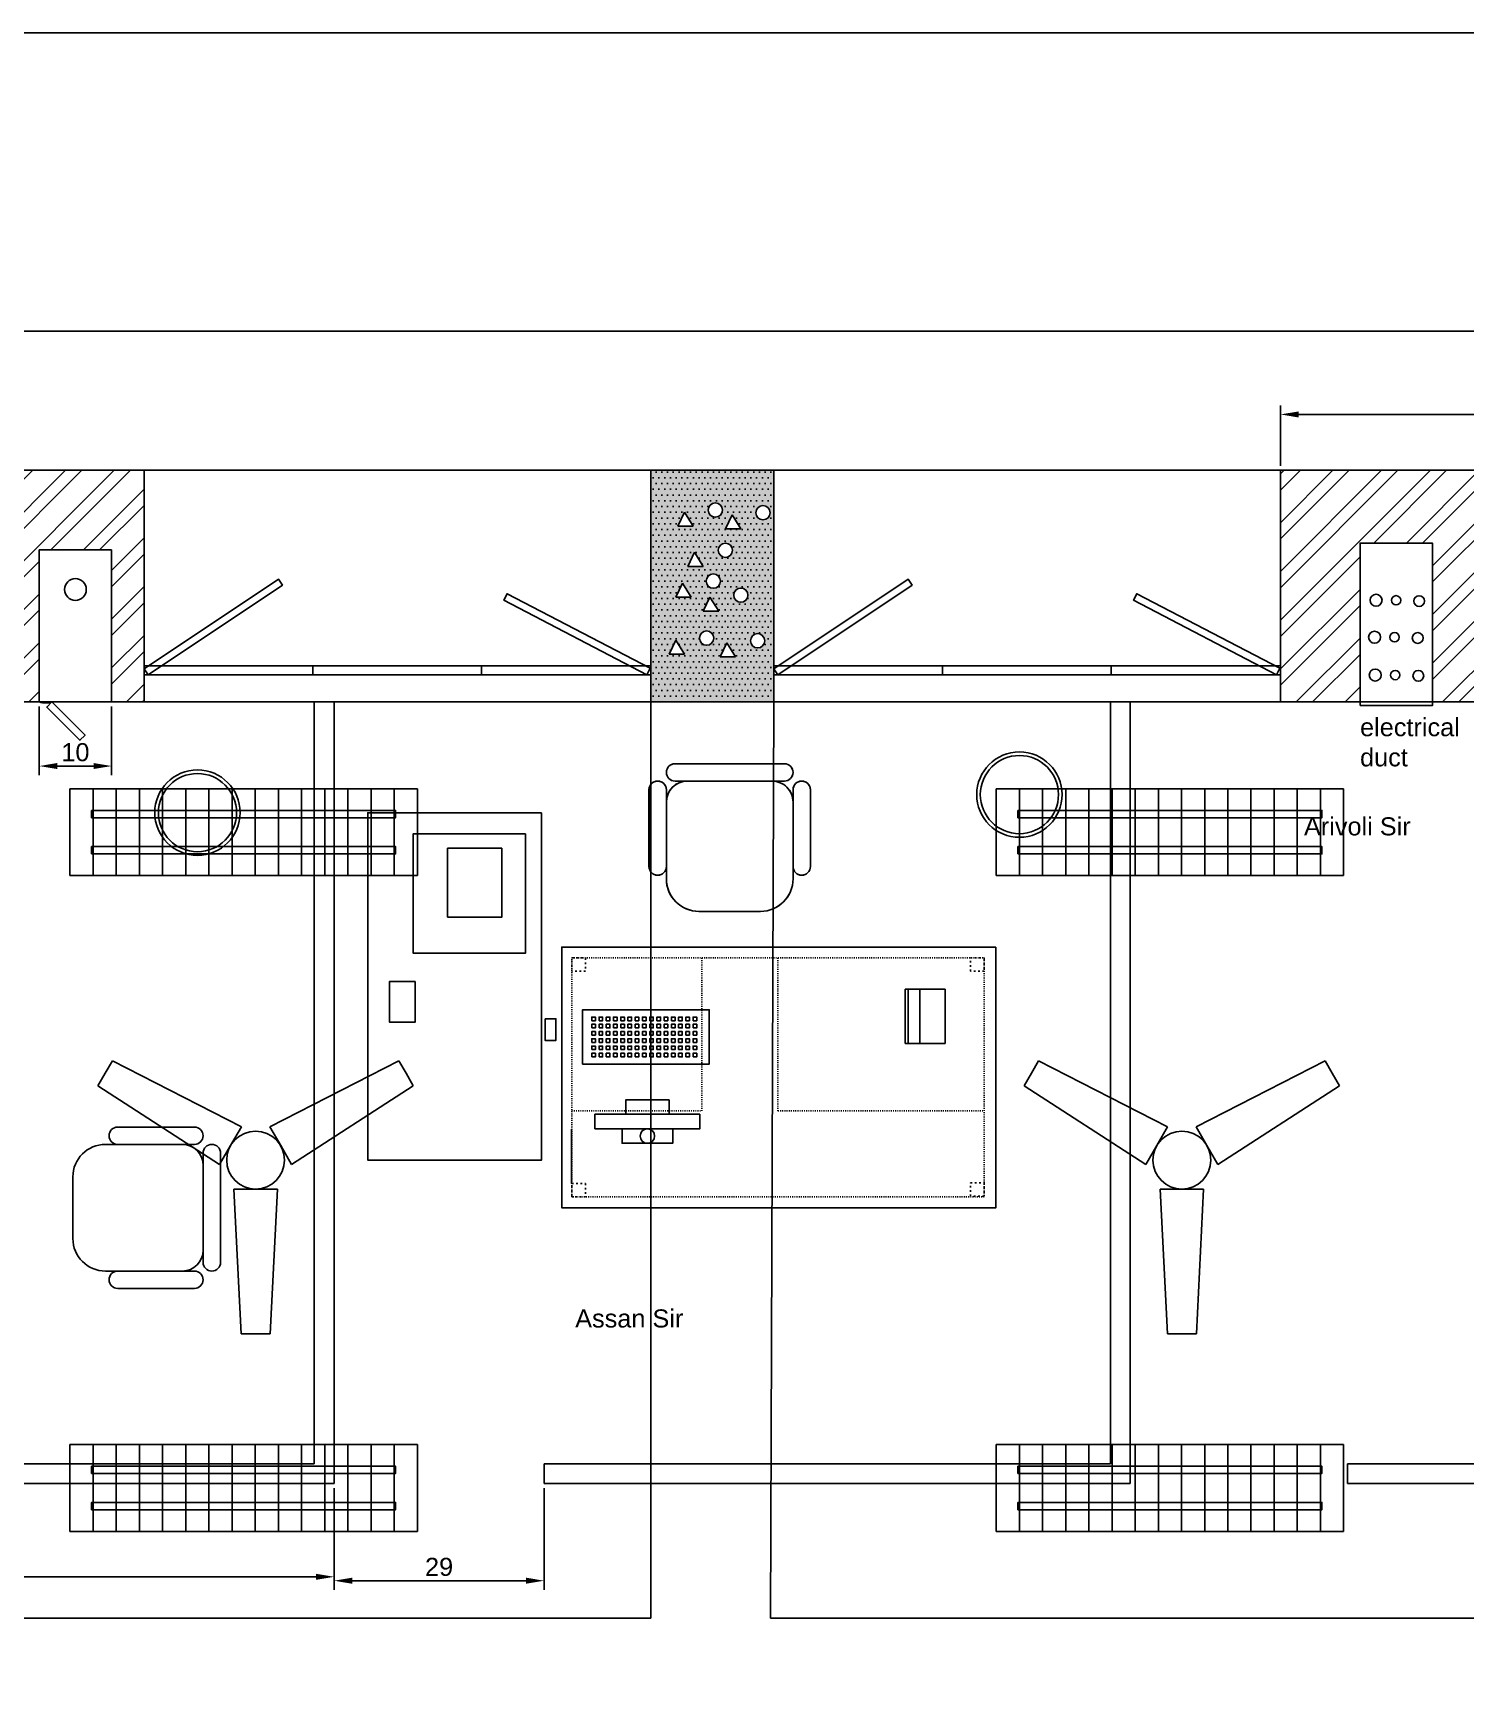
# Model space of a CAD drawing. Header units: inches. Extents: x 5333 to 6203, y 4449 to 5023.
# Drawn here: x 5535.8 to 5733.7, y 4795.4 to 5022.8 of the extents above; entities that cross this region are included whole.
import ezdxf

# ---------------------------------------------------------------- set-up
doc = ezdxf.new("R2010")
doc.units = ezdxf.units.IN
doc.header["$LTSCALE"] = 0.01
doc.linetypes.add('ACAD_ISO03W100', pattern=[30, 12, -18])
for name, color, linetype in [('beam', 230, 'Continuous'), ('dimensions', 9, 'Continuous'), ('door cupboard window gate', 82, 'Continuous'), ('fan', 150, 'Continuous'), ('furniture', 120, 'Continuous'), ('hatch beams', 100, 'Continuous'), ('hatch brick ball', 31, 'Continuous'), ('hatch pillar', 20, 'Continuous'), ('legends', 13, 'Continuous'), ('naming', 157, 'Continuous'), ('new block', 10, 'Continuous'), ('others', 200, 'Continuous'), ('pillars', 130, 'Continuous'), ('scanner', 41, 'Continuous'), ('walls', 50, 'Continuous'), ('wood', 44, 'Continuous')]:
    doc.layers.add(name, color=color, linetype=linetype)
doc.layers.add('computer', color=7, linetype='Continuous', true_color=0x9fb01c)
doc.layers.add('conduits ed', color=7, linetype='Continuous', true_color=0x00956e)
doc.styles.add('Annotative', font='arial.ttf')
doc.styles.get("Standard").update_dxf_attribs({"font": 'arial.ttf'})
doc.dimstyles.new('ISO-25', dxfattribs={"dimtxt": 2.5, "dimasz": 2.5, "dimexe": 1.25, "dimexo": 0.625, "dimtad": 1, "dimdsep": 46, "dimtxsty": 'Annotative', "dimcen": 2.5, "dimadec": 0, "dimazin": 0, "dimtfac": 1, "dimtmove": 0, "dimatfit": 3, "dimfxl": 1, "dimarcsym": 0})
pattern_1 = [(0, (5454.4059, 4930.42406), (0.396875, 0.79375), [0, -0.79375])]
pattern_2 = [(45, (5454.406, 4930.424), (-3.367596, 3.367596), []), (45, (5456.651, 4930.424), (-3.367596, 3.367596), [])]

# ---------------------------------------------------------------- blocks, each defined once
blk = doc.blocks.new('*U2')
at = {"layer": 'fan'}
for p, q in [((0, 10), (-3, 10)), ((-3, 10), (-2, -10)), ((0, 10), (3, 10)), ((3, 10), (2, -10)), ((0, -10), (-2, -10)), ((0, -10), (2, -10))]:
    blk.add_line(p, q, dxfattribs=at)
blk = doc.blocks.new('*U3')
at = {"layer": 'fan', "color": 0, "linetype": 'ByBlock', "lineweight": -2, "transparency": 16777216}
for p, rotation in [((5427.43, 4874.12), 240), ((5451.68, 4874.12), 120)]:
    blk.add_blockref('*U2', p, dxfattribs=dict(at, rotation=rotation))
blk.add_blockref('*U2', (5439.56, 4853.12), dxfattribs=at)
blk = doc.blocks.new('fan')
at = {"layer": 'fan'}
blk.add_circle((5439.56, 4867.12), 4, dxfattribs=at)
blk.add_blockref('*U3', (0, 0), dxfattribs=at)
blk = doc.blocks.new('chair')
at = {"layer": 'furniture'}
for points in [[(5663.97, 4872.58), (5674.57, 4872.58)], [(5674.57, 4870.18), (5662.27, 4870.18)], [(5674.57, 4870.18), (5662.77, 4870.18)], [(5675.77, 4853.88), (5675.77, 4868.98)], [(5675.77, 4868.98), (5675.77, 4853.88)], [(5678.17, 4853.88), (5678.17, 4868.98)], [(5657.77, 4865.68), (5657.77, 4857.18)], [(5662.27, 4852.68), (5674.57, 4852.68)], [(5674.57, 4852.68), (5662.77, 4852.68)], [(5663.97, 4850.28), (5674.57, 4850.28)]]:
    blk.add_lwpolyline(points, dxfattribs=at)
for centre, radius, start, end in [((5663.97, 4871.38), 1.2, 90, 270), ((5674.57, 4871.38), 1.2, 270, 90), ((5662.27, 4865.68), 4.5, 90, 180), ((5672.87, 4867.29), 2.89, 0, 90), ((5676.97, 4868.98), 1.2, 0, 180), ((5662.27, 4857.18), 4.5, 180, 270), ((5672.87, 4855.57), 2.89, 270, 0), ((5676.97, 4853.88), 1.2, 180, 0), ((5663.97, 4851.48), 1.2, 90, 270), ((5674.57, 4851.48), 1.2, 270, 90)]:
    blk.add_arc(centre, radius, start, end, dxfattribs=at)
blk = doc.blocks.new('*D42')
at = {"layer": 'Defpoints', "color": 0, "linetype": 'Continuous', "lineweight": -3, "ltscale": 2, "transparency": 16777216}
for p in [(6158.09, 4981.63), (5367.83, 4966.84), (6158.09, 4966.84)]:
    blk.add_point(p, dxfattribs=at)
at = {"layer": 'dimensions', "color": 0, "linetype": 'Continuous', "lineweight": -2, "ltscale": 2, "transparency": 16777216}
for p, q in [((5367.83, 4967.47), (5367.83, 4982.88)), ((5370.33, 4981.63), (6155.59, 4981.63)), ((6158.09, 4967.47), (6158.09, 4982.88))]:
    blk.add_line(p, q, dxfattribs=at)
at = {"layer": 'dimensions', "color": 0, "linetype": 'Continuous', "lineweight": -3, "ltscale": 2, "transparency": 16777216}
for points in [[(5370.33, 4982.04), (5370.33, 4981.21), (5367.83, 4981.63)], [(6155.59, 4982.04), (6155.59, 4981.21), (6158.09, 4981.63)]]:
    blk.add_solid(points, dxfattribs=at)
at = {"layer": 'dimensions', "color": 0, "linetype": 'Continuous', "lineweight": 200, "ltscale": 2, "transparency": 16777216, "insert": (5762.96, 4983.53), "char_height": 2.5, "attachment_point": 5, "style": 'Annotative'}
blk.add_mtext('790.26', dxfattribs=at)
blk = doc.blocks.new('*D43')
at = {"layer": 'Defpoints', "color": 0, "linetype": 'Continuous', "lineweight": -3, "ltscale": 2, "transparency": 16777216}
for p in [(5805.16, 4970.14), (5708.16, 4962.42), (5805.16, 4962.42)]:
    blk.add_point(p, dxfattribs=at)
at = {"layer": 'dimensions', "color": 0, "linetype": 'Continuous', "lineweight": -2, "ltscale": 2, "transparency": 16777216}
for p, q in [((5708.16, 4963.05), (5708.16, 4971.39)), ((5710.66, 4970.14), (5802.66, 4970.14)), ((5805.16, 4963.05), (5805.16, 4971.39))]:
    blk.add_line(p, q, dxfattribs=at)
at = {"layer": 'dimensions', "color": 0, "linetype": 'Continuous', "lineweight": -3, "ltscale": 2, "transparency": 16777216}
for points in [[(5710.66, 4970.55), (5710.66, 4969.72), (5708.16, 4970.14)], [(5802.66, 4970.55), (5802.66, 4969.72), (5805.16, 4970.14)]]:
    blk.add_solid(points, dxfattribs=at)
at = {"layer": 'dimensions', "color": 0, "linetype": 'Continuous', "lineweight": -3, "ltscale": 2, "transparency": 16777216, "insert": (5756.66, 4972.04), "char_height": 2.5, "attachment_point": 5, "style": 'Annotative'}
blk.add_mtext('97', dxfattribs=at)
blk = doc.blocks.new('*D49')
at = {"layer": 'Defpoints', "color": 0, "linetype": 'Continuous', "lineweight": -3, "ltscale": 2, "transparency": 16777216}
for p in [(5457.41, 4822.42), (5577.41, 4822.42), (5457.41, 4809.55)]:
    blk.add_point(p, dxfattribs=at)
at = {"layer": 'dimensions', "color": 0, "linetype": 'Continuous', "lineweight": -2, "ltscale": 2, "transparency": 16777216}
for p, q in [((5457.41, 4821.8), (5457.41, 4808.3)), ((5577.41, 4821.8), (5577.41, 4808.3)), ((5574.91, 4809.55), (5459.91, 4809.55))]:
    blk.add_line(p, q, dxfattribs=at)
at = {"layer": 'dimensions', "color": 0, "linetype": 'Continuous', "lineweight": -3, "ltscale": 2, "transparency": 16777216}
for points in [[(5459.91, 4809.97), (5459.91, 4809.13), (5457.41, 4809.55)], [(5574.91, 4809.97), (5574.91, 4809.13), (5577.41, 4809.55)]]:
    blk.add_solid(points, dxfattribs=at)
at = {"layer": 'dimensions', "color": 0, "linetype": 'Continuous', "lineweight": -3, "ltscale": 2, "transparency": 16777216, "insert": (5517.41, 4811.45), "char_height": 2.5, "attachment_point": 5, "style": 'Annotative'}
blk.add_mtext('120', dxfattribs=at)
blk = doc.blocks.new('*D50')
at = {"layer": 'Defpoints', "color": 0, "linetype": 'Continuous', "lineweight": -3, "ltscale": 2, "transparency": 16777216}
for p in [(5577.41, 4822.42), (5606.41, 4822.42), (5606.41, 4809.01)]:
    blk.add_point(p, dxfattribs=at)
at = {"layer": 'dimensions', "color": 0, "linetype": 'Continuous', "lineweight": -2, "ltscale": 2, "transparency": 16777216}
for p, q in [((5577.41, 4821.8), (5577.41, 4807.76)), ((5606.41, 4821.8), (5606.41, 4807.76)), ((5579.91, 4809.01), (5603.91, 4809.01))]:
    blk.add_line(p, q, dxfattribs=at)
at = {"layer": 'dimensions', "color": 0, "linetype": 'Continuous', "lineweight": -3, "ltscale": 2, "transparency": 16777216}
for points in [[(5579.91, 4809.43), (5579.91, 4808.59), (5577.41, 4809.01)], [(5603.91, 4809.43), (5603.91, 4808.59), (5606.41, 4809.01)]]:
    blk.add_solid(points, dxfattribs=at)
at = {"layer": 'dimensions', "color": 0, "linetype": 'Continuous', "lineweight": -3, "ltscale": 2, "transparency": 16777216, "insert": (5591.91, 4810.91), "char_height": 2.5, "attachment_point": 5, "style": 'Annotative'}
blk.add_mtext('29', dxfattribs=at)
blk = doc.blocks.new('*D53')
at = {"layer": 'Defpoints', "color": 0, "linetype": 'Continuous', "lineweight": -3, "ltscale": 2, "transparency": 16777216}
for p in [(5536.66, 4930.42), (5546.66, 4930.42), (5546.66, 4921.56)]:
    blk.add_point(p, dxfattribs=at)
at = {"layer": 'dimensions', "color": 0, "linetype": 'Continuous', "lineweight": -2, "ltscale": 2, "transparency": 16777216}
for p, q in [((5536.66, 4929.8), (5536.66, 4920.31)), ((5546.66, 4929.8), (5546.66, 4920.31)), ((5539.16, 4921.56), (5544.16, 4921.56))]:
    blk.add_line(p, q, dxfattribs=at)
at = {"layer": 'dimensions', "color": 0, "linetype": 'Continuous', "lineweight": -3, "ltscale": 2, "transparency": 16777216}
for points in [[(5539.16, 4921.98), (5539.16, 4921.15), (5536.66, 4921.56)], [(5544.16, 4921.98), (5544.16, 4921.15), (5546.66, 4921.56)]]:
    blk.add_solid(points, dxfattribs=at)
at = {"layer": 'dimensions', "color": 0, "linetype": 'Continuous', "lineweight": -3, "ltscale": 2, "transparency": 16777216, "insert": (5541.66, 4923.46), "char_height": 2.5, "attachment_point": 5, "style": 'Annotative'}
blk.add_mtext('10', dxfattribs=at)

msp = doc.modelspace()

# ---------------------------------------------------------------- hatches: boundary and pattern name
at = {"layer": 'hatch brick ball', "linetype": 'Continuous', "lineweight": -3, "ltscale": 2, "true_color": 0xed1f24}
h = msp.add_hatch(dxfattribs=at)
h.set_pattern_fill('ANSI32', color=240, scale=0.5)
h.set_pattern_definition(pattern_2)
h.paths.add_polyline_path([(5551.156, 4962.424), (5454.406, 4962.424), (5454.406, 4930.424), (5463.906, 4930.424), (5463.906, 4952.424), (5528.156, 4952.424), (5528.156, 4930.424), (5536.656, 4930.424), (5536.656, 4951.424), (5546.656, 4951.424), (5546.656, 4930.424), (5551.156, 4930.424)])
at = {"layer": 'hatch brick ball', "lineweight": -3, "ltscale": 2, "true_color": 0xed1f24}
h = msp.add_hatch(dxfattribs=at)
h.set_pattern_fill('ANSI32', color=240, scale=0.5)
h.set_pattern_definition(pattern_2)
h.paths.add_polyline_path([(5805.156, 4962.424), (5708.156, 4962.424), (5708.156, 4930.424), (5719.156, 4930.424), (5719.154, 4952.371), (5729.154, 4952.371), (5729.156, 4930.424), (5738.356, 4930.424), (5738.356, 4952.407), (5791.94, 4952.407), (5791.956, 4951.407), (5791.956, 4930.424), (5805.156, 4930.424)])
at = {"layer": 'hatch pillar', "linetype": 'Continuous', "lineweight": -3, "ltscale": 2, "true_color": 0x293189}
h = msp.add_hatch(dxfattribs=at)
h.set_pattern_fill('DOTS', color=177, scale=0.5)
h.set_pattern_definition(pattern_1)
h.paths.add_polyline_path([(5638.156, 4962.424), (5621.156, 4962.424), (5621.156, 4930.424), (5638.156, 4930.424)])
h.paths.add_polyline_path([(5632.856, 4936.644), (5630.723, 4936.644), (5631.65, 4938.589)], flags=16)
h.paths.add_polyline_path([(5634.931, 4938.867, -1), (5636.901, 4938.867, -1)], flags=16)
h.paths.add_polyline_path([(5627.883, 4939.237, -1), (5629.854, 4939.237, -1)], flags=16)
h.paths.add_polyline_path([(5625.808, 4937.014), (5623.675, 4937.014), (5624.603, 4938.959)], flags=16)
h.paths.add_polyline_path([(5630.538, 4942.942), (5628.405, 4942.942), (5629.332, 4944.887)], flags=16)
h.paths.add_polyline_path([(5632.613, 4945.165, -1), (5634.583, 4945.165, -1)], flags=16)
h.paths.add_polyline_path([(5628.811, 4947.11, -1), (5630.781, 4947.11, -1)], flags=16)
h.paths.add_polyline_path([(5626.736, 4944.887), (5624.603, 4944.887), (5625.53, 4946.832)], flags=16)
h.paths.add_polyline_path([(5628.405, 4949.148), (5626.272, 4949.148), (5627.199, 4951.093)], flags=16)
h.paths.add_polyline_path([(5630.48, 4951.37, -1), (5632.45, 4951.37, -1)], flags=16)
h.paths.add_polyline_path([(5633.598, 4954.334), (5631.465, 4954.334), (5632.392, 4956.279)], flags=16)
h.paths.add_polyline_path([(5635.673, 4956.557, -1), (5637.643, 4956.557, -1)], flags=16)
h.paths.add_polyline_path([(5627.014, 4954.705), (5624.881, 4954.705), (5625.808, 4956.65)], flags=16)
h.paths.add_polyline_path([(5629.089, 4956.928, -1), (5631.059, 4956.928, -1)], flags=16)
h.paths.add_polyline_path([(5892.156, 4962.424), (5875.156, 4962.424), (5875.156, 4935.795), (5876.083, 4937.74), (5877.289, 4935.795), (5875.156, 4935.795), (5875.156, 4930.424), (5892.156, 4930.424)])
h.paths.add_polyline_path([(5886.064, 4943.945, -1), (5884.093, 4943.945, -1)], flags=16)
h.paths.add_polyline_path([(5881.961, 4950.151, -1), (5883.931, 4950.151, -1)], flags=16)
h.paths.add_polyline_path([(5885.079, 4953.115), (5882.946, 4953.115), (5883.873, 4955.06)], flags=16)
h.paths.add_polyline_path([(5880.291, 4945.89, -1), (5882.261, 4945.89, -1)], flags=16)
h.paths.add_polyline_path([(5887.154, 4955.338, -1), (5889.124, 4955.338, -1)], flags=16)
h.paths.add_polyline_path([(5879.885, 4947.928), (5877.752, 4947.928), (5878.68, 4949.873)], flags=16)
h.paths.add_polyline_path([(5880.813, 4943.667), (5882.018, 4941.722), (5879.885, 4941.722)], flags=16)
h.paths.add_polyline_path([(5880.57, 4955.708, -1), (5882.54, 4955.708, -1)], flags=16)
h.paths.add_polyline_path([(5888.382, 4937.647, -1), (5886.412, 4937.647, -1)], flags=16)
h.paths.add_polyline_path([(5878.216, 4943.667), (5876.083, 4943.667), (5877.011, 4945.612)], flags=16)
h.paths.add_polyline_path([(5878.494, 4953.485), (5876.361, 4953.485), (5877.289, 4955.43)], flags=16)
h.paths.add_polyline_path([(5881.334, 4938.017, -1), (5879.364, 4938.017, -1)], flags=16)
h.paths.add_polyline_path([(5883.131, 4937.369), (5884.337, 4935.424), (5882.204, 4935.424)], flags=16)
h.paths.add_polyline_path([(6157.406, 4962.424), (6139.406, 4962.424), (6139.406, 4930.424), (6157.406, 4930.424)])
h.paths.add_polyline_path([(6152.342, 4944.556, -1), (6150.372, 4944.556, -1)], flags=16)
h.paths.add_polyline_path([(6148.239, 4950.761, -1), (6150.209, 4950.761, -1)], flags=16)
h.paths.add_polyline_path([(6151.357, 4953.725), (6149.224, 4953.725), (6150.151, 4955.67)], flags=16)
h.paths.add_polyline_path([(6148.54, 4946.501, -1), (6146.569, 4946.501, -1)], flags=16)
h.paths.add_polyline_path([(6153.432, 4955.948, -1), (6155.402, 4955.948, -1)], flags=16)
h.paths.add_polyline_path([(6146.163, 4948.538), (6144.031, 4948.538), (6144.958, 4950.483)], flags=16)
h.paths.add_polyline_path([(6147.091, 4944.278), (6148.296, 4942.333), (6146.163, 4942.333)], flags=16)
h.paths.add_polyline_path([(6146.848, 4956.319, -1), (6148.818, 4956.319, -1)], flags=16)
h.paths.add_polyline_path([(6154.66, 4938.257, -1), (6152.69, 4938.257, -1)], flags=16)
h.paths.add_polyline_path([(6144.494, 4944.278), (6142.361, 4944.278), (6143.289, 4946.223)], flags=16)
h.paths.add_polyline_path([(6144.772, 4954.096), (6142.64, 4954.096), (6143.567, 4956.041)], flags=16)
h.paths.add_polyline_path([(6147.612, 4938.628, -1), (6145.642, 4938.628, -1)], flags=16)
h.paths.add_polyline_path([(6149.409, 4937.98), (6150.615, 4936.035), (6148.482, 4936.035)], flags=16)
h.paths.add_polyline_path([(6142.361, 4938.35), (6143.567, 4936.405), (6141.434, 4936.405)], flags=16)
h.paths.add_polyline_path([(6157.406, 4666.224), (6139.406, 4666.224), (6139.406, 4634.424), (6157.406, 4634.424)])
h.paths.add_polyline_path([(6148.621, 4641.824), (6149.548, 4643.769), (6150.754, 4641.824)], flags=16)
h.paths.add_polyline_path([(6145.781, 4644.418, -1), (6147.751, 4644.418, -1)], flags=16)
h.paths.add_polyline_path([(6143.706, 4642.195), (6141.573, 4642.195), (6142.501, 4644.14)], flags=16)
h.paths.add_polyline_path([(6152.829, 4644.047, -1), (6154.799, 4644.047, -1)], flags=16)
h.paths.add_polyline_path([(6148.436, 4648.122), (6146.303, 4648.122), (6147.23, 4650.067)], flags=16)
h.paths.add_polyline_path([(6150.511, 4650.345, -1), (6152.481, 4650.345, -1)], flags=16)
h.paths.add_polyline_path([(6144.633, 4650.067), (6142.501, 4650.067), (6143.428, 4652.013)], flags=16)
h.paths.add_polyline_path([(6146.709, 4652.29, -1), (6148.679, 4652.29, -1)], flags=16)
h.paths.add_polyline_path([(6146.303, 4654.328), (6144.17, 4654.328), (6145.097, 4656.273)], flags=16)
h.paths.add_polyline_path([(6148.378, 4656.551, -1), (6150.348, 4656.551, -1)], flags=16)
h.paths.add_polyline_path([(6149.363, 4659.515), (6150.29, 4661.46), (6151.496, 4659.515)], flags=16)
h.paths.add_polyline_path([(6144.912, 4659.885), (6142.779, 4659.885), (6143.706, 4661.83)], flags=16)
h.paths.add_polyline_path([(6146.987, 4662.108, -1), (6148.957, 4662.108, -1)], flags=16)
h.paths.add_polyline_path([(6153.571, 4661.738, -1), (6155.541, 4661.738, -1)], flags=16)
h.paths.add_polyline_path([(5892.156, 4666.224), (5875.156, 4666.224), (5875.156, 4661.654), (5875.347, 4661.224), (5875.156, 4661.224), (5875.156, 4634.424), (5892.156, 4634.424)])
h.paths.add_polyline_path([(5878.518, 4641.597), (5876.385, 4641.597), (5877.312, 4643.542)], flags=16)
h.paths.add_polyline_path([(5883.433, 4641.227), (5884.36, 4643.172), (5885.565, 4641.227)], flags=16)
h.paths.add_polyline_path([(5880.593, 4643.82, -1), (5882.563, 4643.82, -1)], flags=16)
h.paths.add_polyline_path([(5887.641, 4643.45, -1), (5889.611, 4643.45, -1)], flags=16)
h.paths.add_polyline_path([(5881.114, 4647.525), (5882.042, 4649.47), (5883.247, 4647.525)], flags=16)
h.paths.add_polyline_path([(5879.445, 4649.47), (5877.312, 4649.47), (5878.239, 4651.415)], flags=16)
h.paths.add_polyline_path([(5885.322, 4649.748, -1), (5887.292, 4649.748, -1)], flags=16)
h.paths.add_polyline_path([(5881.52, 4651.693, -1), (5883.49, 4651.693, -1)], flags=16)
h.paths.add_polyline_path([(5878.981, 4653.731), (5879.909, 4655.676), (5881.114, 4653.731)], flags=16)
h.paths.add_polyline_path([(5883.189, 4655.954, -1), (5885.16, 4655.954, -1)], flags=16)
h.paths.add_polyline_path([(5884.174, 4658.917), (5885.102, 4660.863), (5886.307, 4658.917)], flags=16)
h.paths.add_polyline_path([(5879.723, 4659.288), (5877.59, 4659.288), (5878.518, 4661.233)], flags=16)
h.paths.add_polyline_path([(5881.798, 4661.511, -1), (5883.768, 4661.511, -1)], flags=16)
h.paths.add_polyline_path([(5888.382, 4661.14, -1), (5890.353, 4661.14, -1)], flags=16)
h.paths.add_polyline_path([(5638.156, 4666.224), (5621.156, 4666.224), (5621.156, 4634.424), (5638.156, 4634.424)])
h.paths.add_polyline_path([(5631.568, 4640.286), (5629.435, 4640.286), (5630.363, 4642.231)], flags=16)
h.paths.add_polyline_path([(5633.643, 4642.509, -1), (5635.614, 4642.509, -1)], flags=16)
h.paths.add_polyline_path([(5626.595, 4642.879, -1), (5628.566, 4642.879, -1)], flags=16)
h.paths.add_polyline_path([(5624.52, 4640.656), (5622.387, 4640.656), (5623.315, 4642.601)], flags=16)
h.paths.add_polyline_path([(5629.25, 4646.584), (5627.117, 4646.584), (5628.044, 4648.529)], flags=16)
h.paths.add_polyline_path([(5631.325, 4648.807, -1), (5633.295, 4648.807, -1)], flags=16)
h.paths.add_polyline_path([(5627.523, 4650.752, -1), (5629.493, 4650.752, -1)], flags=16)
h.paths.add_polyline_path([(5625.448, 4648.529), (5623.315, 4648.529), (5624.242, 4650.474)], flags=16)
h.paths.add_polyline_path([(5627.117, 4652.79), (5624.984, 4652.79), (5625.911, 4654.735)], flags=16)
h.paths.add_polyline_path([(5629.192, 4655.013, -1), (5631.162, 4655.013, -1)], flags=16)
h.paths.add_polyline_path([(5632.31, 4657.976), (5630.177, 4657.976), (5631.104, 4659.922)], flags=16)
h.paths.add_polyline_path([(5634.385, 4660.199, -1), (5636.355, 4660.199, -1)], flags=16)
h.paths.add_polyline_path([(5625.726, 4658.347), (5623.593, 4658.347), (5624.52, 4660.292)], flags=16)
h.paths.add_polyline_path([(5627.801, 4660.57, -1), (5629.771, 4660.57, -1)], flags=16)
h.paths.add_polyline_path([(5384.406, 4666.224), (5367.406, 4666.224), (5367.406, 4641.33), (5368.333, 4643.275), (5369.539, 4641.33), (5367.406, 4641.33), (5367.406, 4634.424), (5384.406, 4634.424)])
h.paths.add_polyline_path([(5376.587, 4640.96), (5374.454, 4640.96), (5375.381, 4642.905)], flags=16)
h.paths.add_polyline_path([(5378.662, 4643.183, -1), (5380.632, 4643.183, -1)], flags=16)
h.paths.add_polyline_path([(5371.614, 4643.553, -1), (5373.584, 4643.553, -1)], flags=16)
h.paths.add_polyline_path([(5374.268, 4647.258), (5372.135, 4647.258), (5373.063, 4649.203)], flags=16)
h.paths.add_polyline_path([(5376.343, 4649.481, -1), (5378.314, 4649.481, -1)], flags=16)
h.paths.add_polyline_path([(5372.541, 4651.426, -1), (5374.511, 4651.426, -1)], flags=16)
h.paths.add_polyline_path([(5370.466, 4649.203), (5368.333, 4649.203), (5369.261, 4651.148)], flags=16)
h.paths.add_polyline_path([(5372.135, 4653.464), (5370.002, 4653.464), (5370.93, 4655.409)], flags=16)
h.paths.add_polyline_path([(5374.211, 4655.687, -1), (5376.181, 4655.687, -1)], flags=16)
h.paths.add_polyline_path([(5377.329, 4658.65), (5375.196, 4658.65), (5376.123, 4660.596)], flags=16)
h.paths.add_polyline_path([(5379.404, 4660.873, -1), (5381.374, 4660.873, -1)], flags=16)
h.paths.add_polyline_path([(5370.744, 4659.021), (5368.611, 4659.021), (5369.539, 4660.966)], flags=16)
h.paths.add_polyline_path([(5372.82, 4661.244, -1), (5374.79, 4661.244, -1)], flags=16)
h = msp.add_hatch(dxfattribs=at)
h.set_pattern_fill('DOTS', color=177, scale=0.5)
h.set_pattern_definition(pattern_1)
h.paths.add_polyline_path([(5638.156, 4962.424), (5621.156, 4962.424), (5621.156, 4930.424), (5638.156, 4930.424)])
h.paths.add_polyline_path([(5625.808, 4937.014), (5623.675, 4937.014), (5624.603, 4938.959)], flags=16)
h.paths.add_polyline_path([(5630.723, 4936.644), (5631.65, 4938.589), (5632.856, 4936.644)], flags=16)
h.paths.add_polyline_path([(5627.883, 4939.237, -1), (5629.854, 4939.237, -1)], flags=16)
h.paths.add_polyline_path([(5634.931, 4938.867, -1), (5636.901, 4938.867, -1)], flags=16)
h.paths.add_polyline_path([(5628.405, 4942.942), (5629.332, 4944.887), (5630.538, 4942.942)], flags=16)
h.paths.add_polyline_path([(5626.736, 4944.887), (5624.603, 4944.887), (5625.53, 4946.832)], flags=16)
h.paths.add_polyline_path([(5632.613, 4945.165, -1), (5634.583, 4945.165, -1)], flags=16)
h.paths.add_polyline_path([(5628.811, 4947.11, -1), (5630.781, 4947.11, -1)], flags=16)
h.paths.add_polyline_path([(5626.272, 4949.148), (5627.199, 4951.093), (5628.405, 4949.148)], flags=16)
h.paths.add_polyline_path([(5630.48, 4951.37, -1), (5632.45, 4951.37, -1)], flags=16)
h.paths.add_polyline_path([(5631.465, 4954.334), (5632.392, 4956.279), (5633.598, 4954.334)], flags=16)
h.paths.add_polyline_path([(5627.014, 4954.705), (5624.881, 4954.705), (5625.808, 4956.65)], flags=16)
h.paths.add_polyline_path([(5629.089, 4956.928, -1), (5631.059, 4956.928, -1)], flags=16)
h.paths.add_polyline_path([(5635.673, 4956.557, -1), (5637.643, 4956.557, -1)], flags=16)

# ---------------------------------------------------------------- linework, layer by layer
at = {"layer": 'beam'}
for p, q in [((5621.156, 4930.424), (5621.156, 4803.824)), ((5638.156, 4930.424), (5637.676, 4803.824)), ((5621.156, 4803.824), (5511.656, 4803.824)), ((5621.156, 4803.824), (5511.656, 4803.824)), ((5621.156, 4803.824), (5511.656, 4803.824)), ((5751.156, 4803.824), (5637.676, 4803.824)), ((5751.156, 4803.824), (5637.676, 4803.824)), ((5751.156, 4803.824), (5637.676, 4803.824)), ((5751.156, 4803.824), (5637.676, 4803.824))]:
    msp.add_line(p, q, dxfattribs=at)
at = {"layer": 'computer'}
for points in [[(5611.733, 4880.386), (5629.233, 4880.386), (5629.233, 4887.886), (5611.733, 4887.886)], [(5606.553, 4886.653), (5606.553, 4883.653), (5608.053, 4883.653), (5608.053, 4886.653)], [(5613.004, 4886.381), (5613.504, 4886.381), (5613.504, 4886.881), (5613.004, 4886.881)], [(5613.004, 4885.381), (5613.504, 4885.381), (5613.504, 4885.881), (5613.004, 4885.881)], [(5614.004, 4886.381), (5614.504, 4886.381), (5614.504, 4886.881), (5614.004, 4886.881)], [(5614.004, 4885.381), (5614.504, 4885.381), (5614.504, 4885.881), (5614.004, 4885.881)], [(5615.004, 4886.381), (5615.504, 4886.381), (5615.504, 4886.881), (5615.004, 4886.881)], [(5615.004, 4885.381), (5615.504, 4885.381), (5615.504, 4885.881), (5615.004, 4885.881)], [(5616.004, 4886.381), (5616.504, 4886.381), (5616.504, 4886.881), (5616.004, 4886.881)], [(5616.004, 4885.381), (5616.504, 4885.381), (5616.504, 4885.881), (5616.004, 4885.881)], [(5617.004, 4886.381), (5617.504, 4886.381), (5617.504, 4886.881), (5617.004, 4886.881)], [(5617.004, 4885.381), (5617.504, 4885.381), (5617.504, 4885.881), (5617.004, 4885.881)], [(5618.004, 4886.381), (5618.504, 4886.381), (5618.504, 4886.881), (5618.004, 4886.881)], [(5618.004, 4885.381), (5618.504, 4885.381), (5618.504, 4885.881), (5618.004, 4885.881)], [(5619.004, 4886.381), (5619.504, 4886.381), (5619.504, 4886.881), (5619.004, 4886.881)], [(5619.004, 4885.381), (5619.504, 4885.381), (5619.504, 4885.881), (5619.004, 4885.881)], [(5620.004, 4886.381), (5620.504, 4886.381), (5620.504, 4886.881), (5620.004, 4886.881)], [(5620.004, 4885.381), (5620.504, 4885.381), (5620.504, 4885.881), (5620.004, 4885.881)], [(5621.004, 4886.381), (5621.504, 4886.381), (5621.504, 4886.881), (5621.004, 4886.881)], [(5621.004, 4885.381), (5621.504, 4885.381), (5621.504, 4885.881), (5621.004, 4885.881)], [(5622.004, 4886.381), (5622.504, 4886.381), (5622.504, 4886.881), (5622.004, 4886.881)], [(5622.004, 4885.381), (5622.504, 4885.381), (5622.504, 4885.881), (5622.004, 4885.881)], [(5623.004, 4886.381), (5623.504, 4886.381), (5623.504, 4886.881), (5623.004, 4886.881)], [(5623.004, 4885.381), (5623.504, 4885.381), (5623.504, 4885.881), (5623.004, 4885.881)], [(5624.004, 4886.381), (5624.504, 4886.381), (5624.504, 4886.881), (5624.004, 4886.881)], [(5624.004, 4885.381), (5624.504, 4885.381), (5624.504, 4885.881), (5624.004, 4885.881)], [(5625.004, 4886.381), (5625.504, 4886.381), (5625.504, 4886.881), (5625.004, 4886.881)], [(5625.004, 4885.381), (5625.504, 4885.381), (5625.504, 4885.881), (5625.004, 4885.881)], [(5626.004, 4886.381), (5626.504, 4886.381), (5626.504, 4886.881), (5626.004, 4886.881)], [(5626.004, 4885.381), (5626.504, 4885.381), (5626.504, 4885.881), (5626.004, 4885.881)], [(5627.004, 4886.381), (5627.504, 4886.381), (5627.504, 4886.881), (5627.004, 4886.881)], [(5627.004, 4885.381), (5627.504, 4885.381), (5627.504, 4885.881), (5627.004, 4885.881)], [(5613.004, 4884.381), (5613.504, 4884.381), (5613.504, 4884.881), (5613.004, 4884.881)], [(5613.004, 4883.381), (5613.504, 4883.381), (5613.504, 4883.881), (5613.004, 4883.881)], [(5613.004, 4882.381), (5613.504, 4882.381), (5613.504, 4882.881), (5613.004, 4882.881)], [(5614.004, 4884.381), (5614.504, 4884.381), (5614.504, 4884.881), (5614.004, 4884.881)], [(5614.004, 4883.381), (5614.504, 4883.381), (5614.504, 4883.881), (5614.004, 4883.881)], [(5614.004, 4882.381), (5614.504, 4882.381), (5614.504, 4882.881), (5614.004, 4882.881)], [(5615.004, 4884.381), (5615.504, 4884.381), (5615.504, 4884.881), (5615.004, 4884.881)], [(5615.004, 4883.381), (5615.504, 4883.381), (5615.504, 4883.881), (5615.004, 4883.881)], [(5615.004, 4882.381), (5615.504, 4882.381), (5615.504, 4882.881), (5615.004, 4882.881)], [(5616.004, 4884.381), (5616.504, 4884.381), (5616.504, 4884.881), (5616.004, 4884.881)], [(5616.004, 4883.381), (5616.504, 4883.381), (5616.504, 4883.881), (5616.004, 4883.881)], [(5616.004, 4882.381), (5616.504, 4882.381), (5616.504, 4882.881), (5616.004, 4882.881)], [(5617.004, 4884.381), (5617.504, 4884.381), (5617.504, 4884.881), (5617.004, 4884.881)], [(5617.004, 4883.381), (5617.504, 4883.381), (5617.504, 4883.881), (5617.004, 4883.881)], [(5617.004, 4882.381), (5617.504, 4882.381), (5617.504, 4882.881), (5617.004, 4882.881)], [(5618.004, 4884.381), (5618.504, 4884.381), (5618.504, 4884.881), (5618.004, 4884.881)], [(5618.004, 4883.381), (5618.504, 4883.381), (5618.504, 4883.881), (5618.004, 4883.881)], [(5618.004, 4882.381), (5618.504, 4882.381), (5618.504, 4882.881), (5618.004, 4882.881)], [(5619.004, 4884.381), (5619.504, 4884.381), (5619.504, 4884.881), (5619.004, 4884.881)], [(5619.004, 4883.381), (5619.504, 4883.381), (5619.504, 4883.881), (5619.004, 4883.881)], [(5619.004, 4882.381), (5619.504, 4882.381), (5619.504, 4882.881), (5619.004, 4882.881)], [(5620.004, 4884.381), (5620.504, 4884.381), (5620.504, 4884.881), (5620.004, 4884.881)], [(5620.004, 4883.381), (5620.504, 4883.381), (5620.504, 4883.881), (5620.004, 4883.881)], [(5620.004, 4882.381), (5620.504, 4882.381), (5620.504, 4882.881), (5620.004, 4882.881)], [(5621.004, 4884.381), (5621.504, 4884.381), (5621.504, 4884.881), (5621.004, 4884.881)], [(5621.004, 4883.381), (5621.504, 4883.381), (5621.504, 4883.881), (5621.004, 4883.881)], [(5621.004, 4882.381), (5621.504, 4882.381), (5621.504, 4882.881), (5621.004, 4882.881)], [(5622.004, 4884.381), (5622.504, 4884.381), (5622.504, 4884.881), (5622.004, 4884.881)], [(5622.004, 4883.381), (5622.504, 4883.381), (5622.504, 4883.881), (5622.004, 4883.881)], [(5622.004, 4882.381), (5622.504, 4882.381), (5622.504, 4882.881), (5622.004, 4882.881)], [(5623.004, 4884.381), (5623.504, 4884.381), (5623.504, 4884.881), (5623.004, 4884.881)], [(5623.004, 4883.381), (5623.504, 4883.381), (5623.504, 4883.881), (5623.004, 4883.881)], [(5623.004, 4882.381), (5623.504, 4882.381), (5623.504, 4882.881), (5623.004, 4882.881)], [(5624.004, 4884.381), (5624.504, 4884.381), (5624.504, 4884.881), (5624.004, 4884.881)], [(5624.004, 4883.381), (5624.504, 4883.381), (5624.504, 4883.881), (5624.004, 4883.881)], [(5624.004, 4882.381), (5624.504, 4882.381), (5624.504, 4882.881), (5624.004, 4882.881)], [(5625.004, 4884.381), (5625.504, 4884.381), (5625.504, 4884.881), (5625.004, 4884.881)], [(5625.004, 4883.381), (5625.504, 4883.381), (5625.504, 4883.881), (5625.004, 4883.881)], [(5625.004, 4882.381), (5625.504, 4882.381), (5625.504, 4882.881), (5625.004, 4882.881)], [(5626.004, 4884.381), (5626.504, 4884.381), (5626.504, 4884.881), (5626.004, 4884.881)], [(5626.004, 4883.381), (5626.504, 4883.381), (5626.504, 4883.881), (5626.004, 4883.881)], [(5626.004, 4882.381), (5626.504, 4882.381), (5626.504, 4882.881), (5626.004, 4882.881)], [(5627.004, 4884.381), (5627.504, 4884.381), (5627.504, 4884.881), (5627.004, 4884.881)], [(5627.004, 4883.381), (5627.504, 4883.381), (5627.504, 4883.881), (5627.004, 4883.881)], [(5627.004, 4882.381), (5627.504, 4882.381), (5627.504, 4882.881), (5627.004, 4882.881)], [(5613.004, 4881.381), (5613.504, 4881.381), (5613.504, 4881.881), (5613.004, 4881.881)], [(5614.004, 4881.381), (5614.504, 4881.381), (5614.504, 4881.881), (5614.004, 4881.881)], [(5615.004, 4881.381), (5615.504, 4881.381), (5615.504, 4881.881), (5615.004, 4881.881)], [(5616.004, 4881.381), (5616.504, 4881.381), (5616.504, 4881.881), (5616.004, 4881.881)], [(5617.004, 4881.381), (5617.504, 4881.381), (5617.504, 4881.881), (5617.004, 4881.881)], [(5618.004, 4881.381), (5618.504, 4881.381), (5618.504, 4881.881), (5618.004, 4881.881)], [(5619.004, 4881.381), (5619.504, 4881.381), (5619.504, 4881.881), (5619.004, 4881.881)], [(5620.004, 4881.381), (5620.504, 4881.381), (5620.504, 4881.881), (5620.004, 4881.881)], [(5621.004, 4881.381), (5621.504, 4881.381), (5621.504, 4881.881), (5621.004, 4881.881)], [(5622.004, 4881.381), (5622.504, 4881.381), (5622.504, 4881.881), (5622.004, 4881.881)], [(5623.004, 4881.381), (5623.504, 4881.381), (5623.504, 4881.881), (5623.004, 4881.881)], [(5624.004, 4881.381), (5624.504, 4881.381), (5624.504, 4881.881), (5624.004, 4881.881)], [(5625.004, 4881.381), (5625.504, 4881.381), (5625.504, 4881.881), (5625.004, 4881.881)], [(5626.004, 4881.381), (5626.504, 4881.381), (5626.504, 4881.881), (5626.004, 4881.881)], [(5627.004, 4881.381), (5627.504, 4881.381), (5627.504, 4881.881), (5627.004, 4881.881)], [(5623.689, 4875.444), (5617.689, 4875.444), (5617.689, 4873.444), (5623.689, 4873.444)], [(5627.939, 4873.444), (5613.439, 4873.444), (5613.439, 4871.444), (5627.939, 4871.444)], [(5624.189, 4871.444), (5617.189, 4871.444), (5617.189, 4869.444), (5624.189, 4869.444)]]:
    msp.add_lwpolyline(points, close=True, dxfattribs=at)
msp.add_circle((5620.689, 4870.444), 1, dxfattribs=at)
at = {"layer": 'computer', "lineweight": -3, "ltscale": 2}
msp.add_arc((5537.533, 4932.975), 2.699, 251.1217, 288.8783, dxfattribs=at)
at = {"layer": 'conduits ed', "linetype": 'Continuous', "lineweight": -3, "ltscale": 2}
msp.add_lwpolyline([(5719.156, 4929.921), (5729.156, 4929.921), (5729.154, 4952.371), (5719.154, 4952.371)], close=True, dxfattribs=at)
for centre, radius in [((5721.362, 4944.458), 0.827), ((5724.129, 4944.458), 0.647), ((5727.321, 4944.352), 0.745), ((5721.162, 4939.361), 0.827), ((5723.929, 4939.361), 0.647), ((5727.121, 4939.254), 0.745), ((5721.249, 4934.137), 0.827), ((5724.015, 4934.137), 0.647), ((5727.208, 4934.031), 0.745)]:
    msp.add_circle(centre, radius, dxfattribs=at)
at = {"layer": 'door cupboard window gate'}
for points in [[(5551.711, 4934.174), (5570.258, 4946.556), (5569.703, 4947.388), (5551.156, 4935.006)], [(5638.711, 4934.174), (5657.258, 4946.556), (5656.703, 4947.388), (5638.156, 4935.006)], [(5621.085, 4935.061), (5601.311, 4945.371), (5600.849, 4944.484), (5620.622, 4934.174)], [(5708.085, 4935.061), (5688.311, 4945.371), (5687.849, 4944.484), (5707.622, 4934.174)], [(5538.404, 4930.426), (5543, 4925.829), (5542.293, 4925.122), (5537.697, 4929.718)]]:
    msp.add_lwpolyline(points, close=True, dxfattribs=at)
at = {"layer": 'fan'}
for p, q in [((5588.906, 4918.424), (5540.906, 4918.424)), ((5540.906, 4918.424), (5540.906, 4906.424)), ((5544.106, 4918.424), (5544.106, 4906.424)), ((5544.106, 4918.424), (5544.106, 4906.424)), ((5547.306, 4918.424), (5547.306, 4906.424)), ((5550.506, 4918.424), (5550.506, 4906.424)), ((5553.706, 4918.424), (5553.706, 4906.424)), ((5556.906, 4918.424), (5556.906, 4906.424)), ((5560.106, 4918.424), (5560.106, 4906.424)), ((5563.306, 4918.424), (5563.306, 4906.424)), ((5566.506, 4918.424), (5566.506, 4906.424)), ((5569.706, 4918.424), (5569.706, 4906.424)), ((5572.906, 4918.424), (5572.906, 4906.424)), ((5576.106, 4918.424), (5576.106, 4906.424)), ((5579.306, 4918.424), (5579.306, 4906.424)), ((5582.506, 4918.424), (5582.506, 4906.424)), ((5585.706, 4918.424), (5585.706, 4906.424)), ((5588.906, 4906.424), (5588.906, 4918.424)), ((5716.886, 4918.424), (5668.886, 4918.424)), ((5668.886, 4918.424), (5668.886, 4906.424)), ((5672.086, 4918.424), (5672.086, 4906.424)), ((5672.086, 4918.424), (5672.086, 4906.424)), ((5675.286, 4918.424), (5675.286, 4906.424)), ((5678.486, 4918.424), (5678.486, 4906.424)), ((5681.686, 4918.424), (5681.686, 4906.424)), ((5684.886, 4918.424), (5684.886, 4906.424)), ((5688.086, 4918.424), (5688.086, 4906.424)), ((5691.286, 4918.424), (5691.286, 4906.424)), ((5694.486, 4918.424), (5694.486, 4906.424)), ((5697.686, 4918.424), (5697.686, 4906.424)), ((5700.886, 4918.424), (5700.886, 4906.424)), ((5704.086, 4918.424), (5704.086, 4906.424)), ((5707.286, 4918.424), (5707.286, 4906.424)), ((5710.486, 4918.424), (5710.486, 4906.424)), ((5713.686, 4918.424), (5713.686, 4906.424)), ((5716.886, 4906.424), (5716.886, 4918.424)), ((5540.906, 4906.424), (5588.906, 4906.424)), ((5668.886, 4906.424), (5716.886, 4906.424)), ((5540.906, 4827.824), (5588.906, 4827.824)), ((5540.906, 4815.824), (5540.906, 4827.824)), ((5544.106, 4815.824), (5544.106, 4827.824)), ((5544.106, 4815.824), (5544.106, 4827.824)), ((5547.306, 4815.824), (5547.306, 4827.824)), ((5550.506, 4815.824), (5550.506, 4827.824)), ((5553.706, 4815.824), (5553.706, 4827.824)), ((5556.906, 4815.824), (5556.906, 4827.824)), ((5560.106, 4815.824), (5560.106, 4827.824)), ((5563.306, 4815.824), (5563.306, 4827.824)), ((5566.506, 4815.824), (5566.506, 4827.824)), ((5569.706, 4815.824), (5569.706, 4827.824)), ((5572.906, 4815.824), (5572.906, 4827.824)), ((5576.106, 4815.824), (5576.106, 4827.824)), ((5579.306, 4815.824), (5579.306, 4827.824)), ((5582.506, 4815.824), (5582.506, 4827.824)), ((5585.706, 4815.824), (5585.706, 4827.824)), ((5588.906, 4827.824), (5588.906, 4815.824)), ((5668.886, 4827.824), (5716.886, 4827.824)), ((5668.886, 4815.824), (5668.886, 4827.824)), ((5672.086, 4815.824), (5672.086, 4827.824)), ((5672.086, 4815.824), (5672.086, 4827.824)), ((5675.286, 4815.824), (5675.286, 4827.824)), ((5678.486, 4815.824), (5678.486, 4827.824)), ((5681.686, 4815.824), (5681.686, 4827.824)), ((5684.886, 4815.824), (5684.886, 4827.824)), ((5688.086, 4815.824), (5688.086, 4827.824)), ((5691.286, 4815.824), (5691.286, 4827.824)), ((5694.486, 4815.824), (5694.486, 4827.824)), ((5697.686, 4815.824), (5697.686, 4827.824)), ((5700.886, 4815.824), (5700.886, 4827.824)), ((5704.086, 4815.824), (5704.086, 4827.824)), ((5707.286, 4815.824), (5707.286, 4827.824)), ((5710.486, 4815.824), (5710.486, 4827.824)), ((5713.686, 4815.824), (5713.686, 4827.824)), ((5716.886, 4827.824), (5716.886, 4815.824)), ((5588.906, 4815.824), (5540.906, 4815.824)), ((5716.886, 4815.824), (5668.886, 4815.824))]:
    msp.add_line(p, q, dxfattribs=at)
for points in [[(5543.906, 4915.424), (5585.906, 4915.424), (5585.906, 4914.424), (5543.906, 4914.424)], [(5671.886, 4915.424), (5713.886, 4915.424), (5713.886, 4914.424), (5671.886, 4914.424)], [(5543.906, 4909.424), (5585.906, 4909.424), (5585.906, 4910.424), (5543.906, 4910.424)], [(5671.886, 4909.424), (5713.886, 4909.424), (5713.886, 4910.424), (5671.886, 4910.424)], [(5543.906, 4824.824), (5585.906, 4824.824), (5585.906, 4823.824), (5543.906, 4823.824)], [(5671.886, 4824.824), (5713.886, 4824.824), (5713.886, 4823.824), (5671.886, 4823.824)], [(5543.906, 4818.824), (5585.906, 4818.824), (5585.906, 4819.824), (5543.906, 4819.824)], [(5671.886, 4818.824), (5713.886, 4818.824), (5713.886, 4819.824), (5671.886, 4819.824)]]:
    msp.add_lwpolyline(points, close=True, dxfattribs=at)
at = {"layer": 'furniture', "linetype": 'ACAD_ISO03W100'}
for p, q in [((5610.229, 4862.042), (5610.229, 4895.042)), ((5610.229, 4895.042), (5667.229, 4895.042)), ((5628.229, 4873.91), (5628.229, 4895.042)), ((5638.729, 4873.91), (5638.729, 4895.042)), ((5667.229, 4895.042), (5667.229, 4862.042)), ((5610.229, 4873.91), (5628.229, 4873.91)), ((5638.729, 4873.91), (5667.229, 4873.91)), ((5667.229, 4862.042), (5610.229, 4862.042))]:
    msp.add_line(p, q, dxfattribs=at)
at = {"layer": 'furniture'}
for points in [[(5639.612, 4921.882), (5624.512, 4921.882)], [(5639.612, 4921.882), (5624.512, 4921.882)], [(5639.612, 4919.482), (5624.512, 4919.482)], [(5624.512, 4919.482), (5639.612, 4919.482)], [(5639.612, 4919.482), (5624.512, 4919.482)], [(5624.512, 4919.482), (5639.612, 4919.482)], [(5620.912, 4907.682), (5620.912, 4918.282)], [(5620.912, 4907.682), (5620.912, 4918.282)], [(5623.312, 4918.282), (5623.312, 4905.982)], [(5623.312, 4918.282), (5623.312, 4906.482)], [(5623.312, 4918.282), (5623.312, 4905.982)], [(5623.312, 4918.282), (5623.312, 4906.482)], [(5640.812, 4905.982), (5640.812, 4918.282)], [(5640.812, 4918.282), (5640.812, 4906.482)], [(5640.812, 4905.982), (5640.812, 4918.282)], [(5640.812, 4918.282), (5640.812, 4906.482)], [(5643.212, 4907.682), (5643.212, 4918.282)], [(5643.212, 4907.682), (5643.212, 4918.282)], [(5627.812, 4901.482), (5636.312, 4901.482)], [(5627.812, 4901.482), (5636.312, 4901.482)], [(5547.508, 4871.689), (5558.108, 4871.689)], [(5558.108, 4869.289), (5545.808, 4869.289)], [(5558.108, 4869.289), (5546.308, 4869.289)], [(5559.308, 4852.989), (5559.308, 4868.089)], [(5559.308, 4868.089), (5559.308, 4852.989)], [(5561.708, 4852.989), (5561.708, 4868.089)], [(5541.308, 4864.789), (5541.308, 4856.289)], [(5545.808, 4851.789), (5558.108, 4851.789)], [(5558.108, 4851.789), (5546.308, 4851.789)], [(5547.508, 4849.389), (5558.108, 4849.389)]]:
    msp.add_lwpolyline(points, dxfattribs=at)
at = {"layer": 'furniture', "lineweight": -3, "ltscale": 2}
msp.add_lwpolyline([(5606.062, 4915.115), (5606.062, 4867.115), (5582.062, 4867.115), (5582.062, 4915.115)], close=True, dxfattribs=at)
at = {"layer": 'furniture'}
msp.add_lwpolyline([(5668.846, 4896.539), (5668.846, 4860.539), (5608.846, 4860.539), (5608.846, 4896.539)], close=True, dxfattribs=at)
at = {"layer": 'furniture', "linetype": 'ACAD_ISO03W100', "lineweight": -3, "ltscale": 2}
for points in [[(5612.135, 4895.042), (5612.135, 4893.204), (5610.228, 4893.204), (5610.228, 4895.042)], [(5667.229, 4895.042), (5667.229, 4893.204), (5665.323, 4893.204), (5665.323, 4895.042)], [(5612.139, 4863.881), (5612.139, 4862.042), (5610.233, 4862.042), (5610.233, 4863.881)], [(5667.229, 4863.981), (5667.229, 4862.143), (5665.323, 4862.143), (5665.323, 4863.981)]]:
    msp.add_lwpolyline(points, close=True, dxfattribs=at)
at = {"layer": 'furniture'}
for centre, radius, start, end in [((5624.512, 4920.682), 1.2, 90, 270), ((5624.512, 4920.682), 1.2, 90, 270), ((5639.612, 4920.682), 1.2, 270, 90), ((5639.612, 4920.682), 1.2, 270, 90), ((5622.112, 4918.282), 1.2, 0, 180), ((5622.112, 4918.282), 1.2, 0, 180), ((5626.203, 4916.591), 2.892, 90, 180), ((5626.203, 4916.591), 2.892, 90, 180), ((5637.92, 4916.591), 2.892, 0, 90), ((5637.92, 4916.591), 2.892, 0, 90), ((5642.012, 4918.282), 1.2, 0, 180), ((5642.012, 4918.282), 1.2, 0, 180), ((5622.112, 4907.682), 1.2, 180, 0), ((5622.112, 4907.682), 1.2, 180, 0), ((5627.812, 4905.982), 4.5, 180, 270), ((5627.812, 4905.982), 4.5, 180, 270), ((5636.312, 4905.982), 4.5, 270, 0), ((5636.312, 4905.982), 4.5, 270, 0), ((5642.012, 4907.682), 1.2, 180, 0), ((5642.012, 4907.682), 1.2, 180, 0), ((5547.508, 4870.489), 1.2, 90, 270), ((5558.108, 4870.489), 1.2, 270, 90), ((5545.808, 4864.789), 4.5, 90, 180), ((5556.416, 4866.397), 2.892, 0, 90), ((5560.508, 4868.089), 1.2, 0, 180), ((5545.808, 4856.289), 4.5, 180, 270), ((5556.416, 4854.681), 2.892, 270, 0), ((5547.508, 4850.589), 1.2, 90, 270), ((5558.108, 4850.589), 1.2, 270, 90), ((5560.508, 4852.989), 1.2, 180, 0)]:
    msp.add_arc(centre, radius, start, end, dxfattribs=at)
at = {"layer": 'hatch beams'}
msp.add_circle((5541.656, 4945.954), 1.5, dxfattribs=at)
at = {"layer": 'hatch pillar', "linetype": 'Continuous', "lineweight": -3, "ltscale": 2}
for p, q in [((5625.808, 4956.65), (5624.881, 4954.705)), ((5627.014, 4954.705), (5625.808, 4956.65)), ((5632.392, 4956.279), (5631.465, 4954.334)), ((5633.598, 4954.334), (5632.392, 4956.279)), ((5624.881, 4954.705), (5627.014, 4954.705)), ((5631.465, 4954.334), (5633.598, 4954.334)), ((5627.199, 4951.093), (5626.272, 4949.148)), ((5628.405, 4949.148), (5627.199, 4951.093)), ((5626.272, 4949.148), (5628.405, 4949.148)), ((5625.53, 4946.832), (5624.603, 4944.887)), ((5626.736, 4944.887), (5625.53, 4946.832)), ((5624.603, 4944.887), (5626.736, 4944.887)), ((5629.332, 4944.887), (5628.405, 4942.942)), ((5630.538, 4942.942), (5629.332, 4944.887)), ((5628.405, 4942.942), (5630.538, 4942.942)), ((5624.603, 4938.959), (5623.675, 4937.014)), ((5625.808, 4937.014), (5624.603, 4938.959)), ((5631.65, 4938.589), (5630.723, 4936.644)), ((5632.856, 4936.644), (5631.65, 4938.589)), ((5623.675, 4937.014), (5625.808, 4937.014)), ((5630.723, 4936.644), (5632.856, 4936.644))]:
    msp.add_line(p, q, dxfattribs=at)
for centre in [(5630.074, 4956.928), (5636.658, 4956.557), (5631.465, 4951.37), (5629.796, 4947.11), (5633.598, 4945.165), (5628.868, 4939.237), (5635.916, 4938.867)]:
    msp.add_circle(centre, 0.985, dxfattribs=at)
at = {"layer": 'legends', "linetype": 'Continuous', "lineweight": -3, "ltscale": 2}
msp.add_lwpolyline([(5333.07, 5022.847), (6203.475, 5022.847), (6203.475, 4449.084), (5333.07, 4449.084)], close=True, dxfattribs=at)
at = {"layer": 'new block'}
msp.add_line((6157.406, 4930.424), (5367.406, 4930.424), dxfattribs=at)
at = {"layer": 'others'}
for p, q in [((5656.32, 4890.713), (5661.82, 4890.713)), ((5656.32, 4883.213), (5656.32, 4890.713)), ((5656.72, 4883.213), (5656.72, 4890.713)), ((5658.32, 4883.213), (5658.32, 4890.713)), ((5661.82, 4890.713), (5661.82, 4883.213)), ((5661.82, 4883.213), (5656.32, 4883.213)), ((5610.219, 4863.907), (5610.219, 4871.407))]:
    msp.add_line(p, q, dxfattribs=at)
for centre, radius in [((5672.09, 4917.613), 5.9), ((5672.09, 4917.613), 5.4), ((5558.524, 4915.124), 5.9), ((5558.524, 4915.124), 5.4)]:
    msp.add_circle(centre, radius, dxfattribs=at)
at = {"layer": 'pillars'}
for p, q in [((5621.156, 4930.424), (5621.156, 4962.424)), ((5638.156, 4930.424), (5638.156, 4962.424)), ((5621.156, 4930.424), (5638.156, 4930.424))]:
    msp.add_line(p, q, dxfattribs=at)
at = {"layer": 'pillars', "linetype": 'Continuous', "lineweight": -3, "ltscale": 2}
msp.add_line((5621.156, 4962.424), (5638.156, 4962.424), dxfattribs=at)
at = {"layer": 'scanner', "linetype": 'Continuous', "lineweight": -3, "ltscale": 2}
for points in [[(5603.836, 4912.206), (5603.836, 4895.706), (5588.336, 4895.706), (5588.336, 4912.206)], [(5600.586, 4910.206), (5600.586, 4900.706), (5593.086, 4900.706), (5593.086, 4910.206)]]:
    msp.add_lwpolyline(points, close=True, dxfattribs=at)
at = {"layer": 'scanner', "lineweight": -3, "ltscale": 2}
msp.add_lwpolyline([(5588.612, 4891.793), (5588.612, 4886.193), (5585.052, 4886.193), (5585.052, 4891.793)], close=True, dxfattribs=at)
at = {"layer": 'walls'}
for p, q in [((5385.406, 4962.424), (6139.406, 4962.424)), ((5551.156, 4930.424), (5551.156, 4962.424)), ((5646.406, 4962.424), (5628.406, 4962.424)), ((5628.406, 4962.424), (5645.406, 4962.424)), ((5628.406, 4962.424), (5645.406, 4962.424)), ((5708.156, 4930.424), (5708.156, 4962.424)), ((5536.656, 4930.424), (5536.656, 4951.424)), ((5536.656, 4951.424), (5546.656, 4951.424)), ((5546.656, 4930.424), (5546.656, 4951.424)), ((5551.156, 4935.424), (5621.156, 4935.424)), ((5574.456, 4934.174), (5574.456, 4935.424)), ((5597.756, 4934.174), (5597.756, 4935.424)), ((5638.156, 4935.424), (5708.156, 4935.424)), ((5661.456, 4934.174), (5661.456, 4935.424)), ((5684.756, 4934.174), (5684.756, 4935.424)), ((5551.156, 4934.174), (5621.156, 4934.174)), ((5638.156, 4934.174), (5708.156, 4934.174))]:
    msp.add_line(p, q, dxfattribs=at)
at = {"layer": 'walls', "linetype": 'Continuous', "lineweight": -3, "ltscale": 2}
msp.add_line((5621.156, 4962.424), (5637.406, 4962.424), dxfattribs=at)
at = {"layer": 'wood'}
for p, q in [((5574.656, 4930.424), (5574.656, 4825.174)), ((5577.406, 4930.424), (5577.406, 4822.424)), ((5684.656, 4930.424), (5684.656, 4825.174)), ((5687.406, 4930.424), (5687.406, 4822.424)), ((5574.656, 4825.174), (5488.406, 4825.174)), ((5606.406, 4825.174), (5606.406, 4822.424)), ((5684.656, 4825.174), (5606.406, 4825.174)), ((5717.406, 4825.174), (5717.406, 4822.424)), ((5802.656, 4825.174), (5717.406, 4825.174)), ((5577.406, 4822.424), (5488.406, 4822.424)), ((5687.406, 4822.424), (5606.406, 4822.424)), ((5805.406, 4822.424), (5717.406, 4822.424))]:
    msp.add_line(p, q, dxfattribs=at)
at = {"layer": 'wood', "linetype": 'Continuous', "lineweight": -3, "ltscale": 2}
for p, q in [((5574.656, 4930.424), (5577.406, 4930.424)), ((5684.656, 4930.424), (5687.406, 4930.424))]:
    msp.add_line(p, q, dxfattribs=at)

# ---------------------------------------------------------------- block references
at = {"linetype": 'Continuous', "lineweight": -3, "rotation": 89.99999999999999}
msp.add_blockref('chair', (10493.489, -756.284), dxfattribs=at)
at = {"layer": 'fan'}
for p in [(127, 0), (254.98, 0)]:
    msp.add_blockref('fan', p, dxfattribs=at)

# ---------------------------------------------------------------- texts
at = {"layer": 'naming', "linetype": 'Continuous', "lineweight": -3, "ltscale": 2, "char_height": 2.5, "attachment_point": 1}
for s, width, insert in [('electrical duct', 10.00075, (5719.156, 4928.183)), ('Arivoli Sir', 53.40037, (5711.406, 4914.479)), ('Assan Sir', 47.0591, (5610.713, 4846.494))]:
    msp.add_mtext_dynamic_manual_height_columns(s, width=width, gutter_width=12.5, heights=[0], dxfattribs=dict(at, insert=insert))

# ---------------------------------------------------------------- dimensions: what is measured, and where the dimension line sits
at = {"layer": 'dimensions', "linetype": 'Continuous', "lineweight": 200, "ltscale": 2}
dim = msp.add_linear_dim(base=(6158.0853, 4981.6266), p1=(5367.83, 4966.841), p2=(6158.0853, 4966.841), dimstyle='ISO-25', dxfattribs=at)
dim.commit()
dim.dimension.update_dxf_attribs({"geometry": '*D42', "text_midpoint": (5762.9577, 4983.5281)})
at = {"layer": 'dimensions', "linetype": 'Continuous', "lineweight": -3, "ltscale": 2}
for base, p1, p2, picture, middle in [((5805.156, 4970.136), (5708.156, 4962.424), (5805.156, 4962.424), '*D43', (5756.656, 4972.037)), ((5546.656, 4921.563), (5536.656, 4930.424), (5546.656, 4930.424), '*D53', (5541.656, 4923.464)), ((5457.406, 4809.551), (5577.406, 4822.424), (5457.406, 4822.424), '*D49', (5517.406, 4811.452)), ((5606.406, 4809.01), (5577.406, 4822.424), (5606.406, 4822.424), '*D50', (5591.906, 4810.912))]:
    dim = msp.add_linear_dim(base=base, p1=p1, p2=p2, dimstyle='ISO-25', dxfattribs=at)
    dim.commit()
    dim.dimension.update_dxf_attribs({"geometry": picture, "text_midpoint": middle})

doc.saveas('drawing.dxf')
